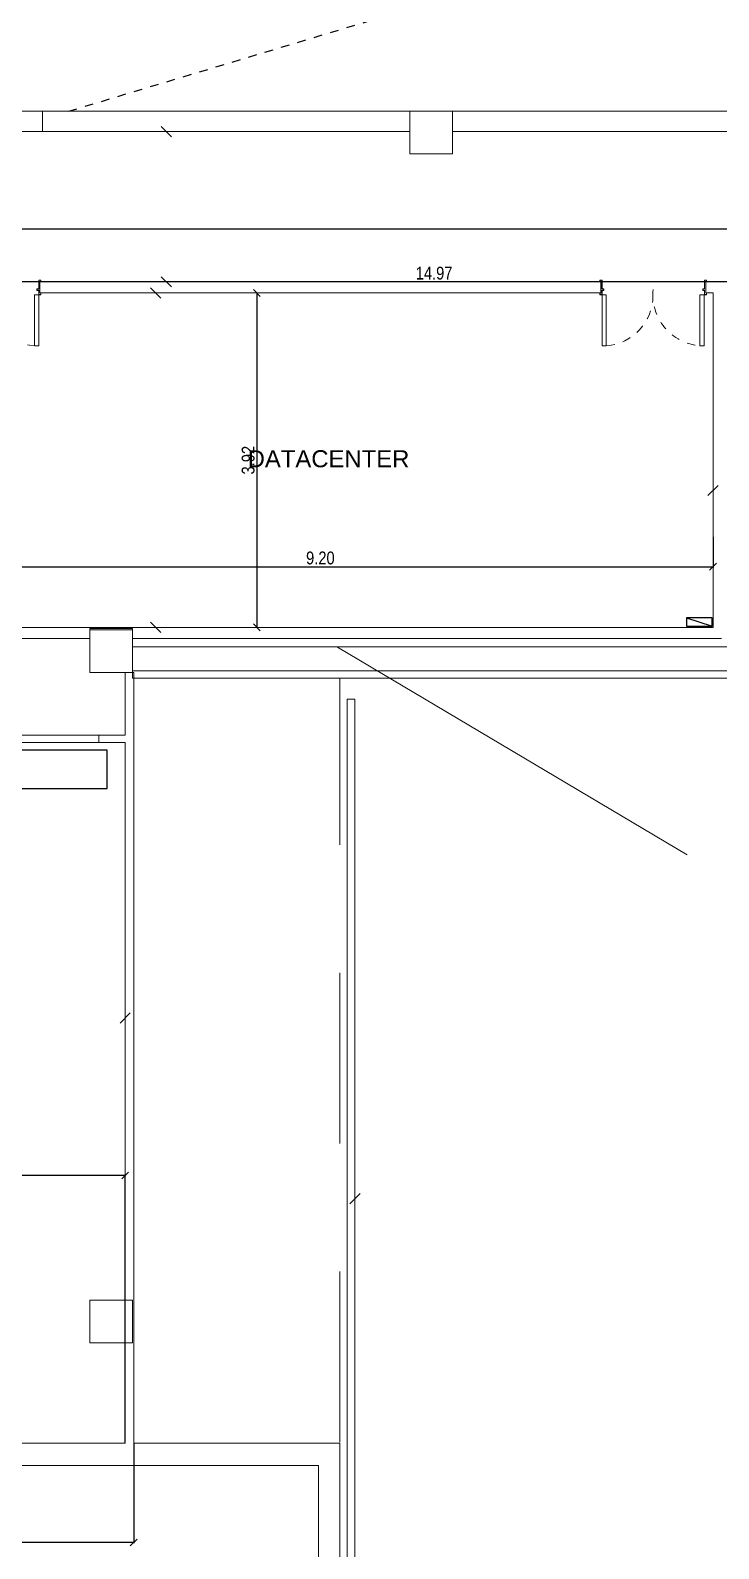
# Model space of a CAD drawing. Header units: millimetres. Extents: x 38 to 139, y 58 to 123.
# Drawn here: x 52.27 to 60.33, y 67.63 to 85.42 of the extents above; entities that cross this region are included whole.
import ezdxf

# ---------------------------------------------------------------- set-up
doc = ezdxf.new("R2010")
doc.units = ezdxf.units.MM
for name, pattern in [('Dash', [3.5, 2, -1.5]), ('Dash 1_16_', [0.003174, 0.001587, -0.001587]), ('Hidden', [7.14375, 4.7625, -2.38125])]:
    doc.linetypes.add(name, pattern=pattern)
for name, color, linetype, lineweight in [('A-----NPP', 7, 'Continuous', 9), ('A-DOORSYM', 7, 'Continuous', 9), ('A-FLOROTM', 7, 'Continuous', 9), ('A-WALL', 7, 'Continuous', 9), ('DIMENSION', 1, 'Continuous', 25), ('S-COLSPRM', 7, 'Continuous', 9)]:
    doc.layers.add(name, color=color, linetype=linetype, lineweight=lineweight)
for name, color, linetype in [('EQ-Móvil', 7, 'Continuous'), ('estructura', 7, 'Continuous'), ('Lineas Proyecciones', 7, 'Hidden'), ('Plano Generales interior', 7, 'Continuous'), ('Sectores', 3, 'Continuous')]:
    doc.layers.add(name, color=color, linetype=linetype)
doc.styles.add('ARIALNARROW', font='ARIALN.TTF')
doc.styles.add('MtXpl_Arial_Unicode_', font='ARIALUNI.ttf')
doc.dimstyles.new('C', dxfattribs={"dimscale": 1.5, "dimtxt": 0.15, "dimasz": 0.08, "dimexe": 0.01, "dimexo": 0, "dimgap": 0.025, "dimtad": 1, "dimzin": 0, "dimdsep": 46, "dimtxsty": 'ARIALNARROW', "dimblk": 'OBLIQUE', "dimcen": 0, "dimclrd": 256, "dimclre": 256, "dimclrt": 256, "dimadec": 0, "dimazin": 0, "dimtfac": 1.666667, "dimtofl": 0, "dimtmove": 0, "dimatfit": 0, "dimldrblk": 'OBLIQUE', "dimfxl": 0.1, "dimtolj": 1, "dimtzin": 0, "dimarcsym": 0})

# ---------------------------------------------------------------- blocks, each defined once
blk = doc.blocks.new('_Oblique')
at = {"layer": 'estructura', "color": 0, "lineweight": -2}
blk.add_line((-0.5, -0.5), (0.5, 0.5), dxfattribs=at)
blk = doc.blocks.new('*D73')
at = {"layer": 'Defpoints', "color": 0}
for p in [(136.763166, 77.831209), (39.523379, 68.622821), (136.763166, 63.52282)]:
    blk.add_point(p, dxfattribs=at)
at = {"layer": 'DIMENSION', "lineweight": -2}
for p, q in [((136.763166, 77.831209), (136.763166, 63.51282)), ((39.523379, 68.622821), (39.523379, 63.51282)), ((39.523379, 63.52282), (136.763166, 63.52282))]:
    blk.add_line(p, q, dxfattribs=at)
at = {"layer": 'DIMENSION', "lineweight": -2, "xscale": 0.08, "yscale": 0.08, "zscale": 0.08, "rotation": 180}
blk.add_blockref('_Oblique', (39.523379, 63.52282), dxfattribs=at)
at = {"layer": 'DIMENSION', "lineweight": -2, "xscale": 0.08, "yscale": 0.08, "zscale": 0.08}
blk.add_blockref('_Oblique', (136.763166, 63.52282), dxfattribs=at)
at = {"layer": 'DIMENSION', "insert": (88.143273, 63.624397), "char_height": 0.15, "attachment_point": 5, "style": 'ARIALNARROW'}
blk.add_mtext('\\A1;97.24', dxfattribs=at)
blk = doc.blocks.new('*D74')
at = {"layer": 'Defpoints', "color": 0}
for p in [(53.478387, 68.868709), (39.523379, 68.603709), (39.523379, 67.703709)]:
    blk.add_point(p, dxfattribs=at)
at = {"layer": 'DIMENSION', "lineweight": -2}
for p, q in [((53.478387, 68.868709), (53.478387, 67.693709)), ((39.523379, 68.603709), (39.523379, 67.693709)), ((53.478387, 67.703709), (39.523379, 67.703709))]:
    blk.add_line(p, q, dxfattribs=at)
at = {"layer": 'DIMENSION', "lineweight": -2, "xscale": 0.08, "yscale": 0.08, "zscale": 0.08, "rotation": 180}
blk.add_blockref('_Oblique', (39.523379, 67.703709), dxfattribs=at)
at = {"layer": 'DIMENSION', "lineweight": -2, "xscale": 0.08, "yscale": 0.08, "zscale": 0.08}
blk.add_blockref('_Oblique', (53.478387, 67.703709), dxfattribs=at)
at = {"layer": 'DIMENSION', "insert": (46.500883, 67.805286), "char_height": 0.15, "attachment_point": 5, "style": 'ARIALNARROW'}
blk.add_mtext('\\A1;13.96', dxfattribs=at)
blk = doc.blocks.new('*D75')
at = {"layer": 'Defpoints', "color": 0}
for p in [(44.52367, 72.002992), (44.52367, 72.002992), (53.378387, 68.868709)]:
    blk.add_point(p, dxfattribs=at)
at = {"layer": 'DIMENSION', "lineweight": -2}
for p, q in [((44.52367, 72.002992), (44.52367, 72.012992)), ((53.378387, 72.002992), (44.52367, 72.002992)), ((53.378387, 68.868709), (53.378387, 72.012992))]:
    blk.add_line(p, q, dxfattribs=at)
at = {"layer": 'DIMENSION', "lineweight": -2, "xscale": 0.08, "yscale": 0.08, "zscale": 0.08, "rotation": 180}
blk.add_blockref('_Oblique', (44.52367, 72.002992), dxfattribs=at)
at = {"layer": 'DIMENSION', "lineweight": -2, "xscale": 0.08, "yscale": 0.08, "zscale": 0.08}
blk.add_blockref('_Oblique', (53.378387, 72.002992), dxfattribs=at)
at = {"layer": 'DIMENSION', "insert": (48.951028, 72.104568), "char_height": 0.15, "attachment_point": 5, "style": 'ARIALNARROW'}
blk.add_mtext('\\A1;8.85', dxfattribs=at)
blk = doc.blocks.new('*D84')
at = {"layer": 'Defpoints', "color": 0}
for p in [(49.513287, 83.973709), (85.888382, 83.695606), (85.888382, 83.095606)]:
    blk.add_point(p, dxfattribs=at)
at = {"layer": 'DIMENSION', "lineweight": -2}
for p, q in [((49.513287, 83.973709), (49.513287, 83.085606)), ((85.888382, 83.695606), (85.888382, 83.085606)), ((49.513287, 83.095606), (85.888382, 83.095606))]:
    blk.add_line(p, q, dxfattribs=at)
at = {"layer": 'DIMENSION', "lineweight": -2, "xscale": 0.08, "yscale": 0.08, "zscale": 0.08, "rotation": 180}
blk.add_blockref('_Oblique', (49.513287, 83.095606), dxfattribs=at)
at = {"layer": 'DIMENSION', "lineweight": -2, "xscale": 0.08, "yscale": 0.08, "zscale": 0.08}
blk.add_blockref('_Oblique', (85.888382, 83.095606), dxfattribs=at)
at = {"layer": 'DIMENSION', "insert": (67.700834, 83.197182), "char_height": 0.15, "attachment_point": 5, "style": 'ARIALNARROW'}
blk.add_mtext('\\A1;36.38', dxfattribs=at)
blk = doc.blocks.new('*D87')
at = {"layer": 'Defpoints', "color": 0}
for p in [(54.920634, 82.34371), (54.920634, 78.425988), (54.920634, 78.425988)]:
    blk.add_point(p, dxfattribs=at)
at = {"layer": 'DIMENSION', "lineweight": -2}
for p, q in [((54.920634, 82.34371), (54.930634, 82.34371)), ((54.920634, 82.34371), (54.920634, 78.425988)), ((54.920634, 78.425988), (54.930634, 78.425988))]:
    blk.add_line(p, q, dxfattribs=at)
at = {"layer": 'DIMENSION', "lineweight": -2, "xscale": 0.08, "yscale": 0.08, "zscale": 0.08}
for p, rotation in [((54.920634, 82.34371), 90), ((54.920634, 78.425988), 270)]:
    blk.add_blockref('_Oblique', p, dxfattribs=dict(at, rotation=rotation))
at = {"layer": 'DIMENSION', "insert": (54.819057, 80.384849), "char_height": 0.15, "attachment_point": 5, "rotation": 90, "style": 'ARIALNARROW'}
blk.add_mtext('\\A1;3.92', dxfattribs=at)
blk = doc.blocks.new('*D88')
at = {"layer": 'Defpoints', "color": 0}
for p in [(60.263382, 79.487291), (51.065882, 79.136299), (60.263382, 79.136299)]:
    blk.add_point(p, dxfattribs=at)
at = {"layer": 'DIMENSION', "lineweight": -2}
for p, q in [((60.263382, 79.487291), (60.263382, 79.126299)), ((51.065882, 79.136299), (51.065882, 79.146299)), ((51.065882, 79.136299), (60.263382, 79.136299))]:
    blk.add_line(p, q, dxfattribs=at)
at = {"layer": 'DIMENSION', "lineweight": -2, "xscale": 0.08, "yscale": 0.08, "zscale": 0.08, "rotation": 180}
blk.add_blockref('_Oblique', (51.065882, 79.136299), dxfattribs=at)
at = {"layer": 'DIMENSION', "lineweight": -2, "xscale": 0.08, "yscale": 0.08, "zscale": 0.08}
blk.add_blockref('_Oblique', (60.263382, 79.136299), dxfattribs=at)
at = {"layer": 'DIMENSION', "insert": (55.664632, 79.237875), "char_height": 0.15, "attachment_point": 5, "style": 'ARIALNARROW'}
blk.add_mtext('\\A1;9.20', dxfattribs=at)
blk = doc.blocks.new('*D96')
at = {"layer": 'Defpoints', "color": 0}
for p in [(49.513287, 83.973709), (49.513287, 82.47371), (64.479482, 82.47371)]:
    blk.add_point(p, dxfattribs=at)
at = {"layer": 'DIMENSION', "lineweight": -2}
for p, q in [((49.513287, 83.973709), (49.513287, 82.46371)), ((64.479482, 82.47371), (49.513287, 82.47371)), ((64.479482, 82.47371), (64.479482, 82.48371))]:
    blk.add_line(p, q, dxfattribs=at)
at = {"layer": 'DIMENSION', "lineweight": -2, "xscale": 0.08, "yscale": 0.08, "zscale": 0.08, "rotation": 180}
blk.add_blockref('_Oblique', (49.513287, 82.47371), dxfattribs=at)
at = {"layer": 'DIMENSION', "lineweight": -2, "xscale": 0.08, "yscale": 0.08, "zscale": 0.08}
blk.add_blockref('_Oblique', (64.479482, 82.47371), dxfattribs=at)
at = {"layer": 'DIMENSION', "insert": (56.996384, 82.575286), "char_height": 0.15, "attachment_point": 5, "style": 'ARIALNARROW'}
blk.add_mtext('\\A1;14.97', dxfattribs=at)

msp = doc.modelspace()

# ---------------------------------------------------------------- linework, layer by layer
at = {"layer": 'A-----NPP', "color": 252, "linetype": 'Hidden'}
msp.add_line((55.866108, 78.193709), (83.286648, 61.891209), dxfattribs=at)
at = {"layer": 'A-----NPP', "color": 252, "linetype": 'Dash'}
msp.add_line((55.891108, 68.878709), (55.891108, 77.831209), dxfattribs=at)
at = {"layer": 'A-DOORSYM', "color": 252}
for p, q in [((52.365882, 82.39371), (52.345882, 82.39371)), ((52.345882, 82.39371), (52.345882, 82.37371)), ((52.345882, 82.37371), (52.365882, 82.37371)), ((52.346882, 82.37471), (52.346882, 82.39271)), ((52.346882, 82.39271), (52.366882, 82.39271)), ((52.366882, 82.37471), (52.346882, 82.37471)), ((52.390882, 82.49371), (52.365882, 82.49371)), ((52.365882, 82.49371), (52.365882, 82.39371)), ((52.365882, 82.37371), (52.365882, 82.32371)), ((52.366882, 82.39271), (52.366882, 82.49271)), ((52.366882, 82.49271), (52.389882, 82.49271)), ((52.366882, 82.32471), (52.366882, 82.37471)), ((52.389882, 82.49271), (52.389882, 82.47371)), ((52.389882, 82.47371), (52.390882, 82.47371)), ((52.390882, 82.47371), (52.390882, 82.49371)), ((58.938382, 82.49371), (58.963382, 82.49371)), ((58.938382, 82.47371), (58.938382, 82.49371)), ((58.939382, 82.47371), (58.938382, 82.47371)), ((58.939382, 82.49271), (58.939382, 82.47371)), ((58.962382, 82.49271), (58.939382, 82.49271)), ((58.962382, 82.39271), (58.962382, 82.49271)), ((58.982382, 82.39271), (58.962382, 82.39271)), ((58.962382, 82.37471), (58.982382, 82.37471)), ((58.962382, 82.32471), (58.962382, 82.37471)), ((58.963382, 82.49371), (58.963382, 82.39371)), ((58.963382, 82.39371), (58.983382, 82.39371)), ((58.963382, 82.37371), (58.963382, 82.32371)), ((58.983382, 82.37371), (58.963382, 82.37371)), ((58.982382, 82.37471), (58.982382, 82.39271)), ((58.983382, 82.39371), (58.983382, 82.37371)), ((60.143382, 82.39371), (60.163382, 82.39371)), ((60.143382, 82.37371), (60.143382, 82.39371)), ((60.163382, 82.37371), (60.143382, 82.37371)), ((60.144382, 82.39271), (60.144382, 82.37471)), ((60.164382, 82.39271), (60.144382, 82.39271)), ((60.144382, 82.37471), (60.164382, 82.37471)), ((60.163382, 82.49371), (60.188382, 82.49371)), ((60.163382, 82.39371), (60.163382, 82.49371)), ((60.163382, 82.32371), (60.163382, 82.37371)), ((60.164382, 82.49271), (60.164382, 82.39271)), ((60.187382, 82.49271), (60.164382, 82.49271)), ((60.164382, 82.37471), (60.164382, 82.32471)), ((60.187382, 82.47371), (60.187382, 82.49271)), ((60.188382, 82.47371), (60.187382, 82.47371)), ((60.188382, 82.49371), (60.188382, 82.47371)), ((52.365882, 82.32371), (52.315882, 82.32371)), ((52.315882, 81.72371), (52.315882, 82.32371)), ((52.365882, 82.32371), (52.365882, 81.72371)), ((52.365882, 82.32371), (52.390882, 82.32371)), ((52.389882, 82.32471), (52.366882, 82.32471)), ((52.390882, 82.34371), (52.389882, 82.34371)), ((52.389882, 82.34371), (52.389882, 82.32471)), ((52.390882, 82.32371), (52.390882, 82.34371)), ((58.938382, 82.34371), (58.939382, 82.34371)), ((58.938382, 82.32371), (58.938382, 82.34371)), ((58.963382, 82.32371), (58.938382, 82.32371)), ((58.939382, 82.34371), (58.939382, 82.32471)), ((58.939382, 82.32471), (58.962382, 82.32471)), ((58.963382, 82.32371), (59.013382, 82.32371)), ((58.963382, 82.32371), (58.963382, 81.72371)), ((59.013382, 81.72371), (59.013382, 82.32371)), ((60.107501, 82.32371), (60.107501, 81.72371)), ((60.157501, 82.32371), (60.107501, 82.32371)), ((60.157501, 81.72371), (60.157501, 82.32371)), ((60.188382, 82.32371), (60.163382, 82.32371)), ((60.164382, 82.32471), (60.187382, 82.32471)), ((60.187382, 82.34371), (60.188382, 82.34371)), ((60.187382, 82.32471), (60.187382, 82.34371)), ((60.188382, 82.34371), (60.188382, 82.32371)), ((52.365882, 81.72371), (52.315882, 81.72371)), ((58.963382, 81.72371), (59.013382, 81.72371)), ((60.107501, 81.72371), (60.157501, 81.72371))]:
    msp.add_line(p, q, dxfattribs=at)
at = {"layer": 'A-DOORSYM', "color": 252, "linetype": 'Dash 1_16_'}
for centre, radius, start, end in [((60.160126, 82.32366), 0.602254, 174.281597, 264.98708), ((52.361056, 82.313343), 0.591361, 180, 265.618927), ((58.968208, 82.313343), 0.591361, 274.381073, 0)]:
    msp.add_arc(centre, radius, start, end, dxfattribs=at)
at = {"layer": 'A-FLOROTM', "color": 252}
msp.add_line((53.463387, 78.195988), (62.383382, 78.195988), dxfattribs=at)
at = {"layer": 'A-WALL', "color": 252, "lineweight": 18}
for p, q in [((52.717114, 84.473709), (50.870166, 84.473709)), ((52.402114, 84.473709), (52.409614, 84.473709)), ((52.409614, 84.473709), (52.409614, 84.233709)), ((52.652114, 84.473709), (52.467114, 84.473709)), ((56.713382, 84.473709), (52.717114, 84.473709)), ((56.713382, 84.233709), (56.713382, 84.473709)), ((69.213382, 84.473709), (57.213382, 84.473709)), ((57.213382, 84.473709), (57.213382, 84.233709)), ((51.155737, 84.233709), (52.834719, 84.233709)), ((52.409614, 84.233709), (56.713382, 84.233709)), ((57.213382, 84.233709), (69.213382, 84.233709)), ((58.948382, 82.47371), (52.380882, 82.47371)), ((52.380882, 82.47371), (52.380882, 82.34371)), ((58.948382, 82.34371), (58.948382, 82.47371)), ((60.393382, 82.47371), (60.178382, 82.47371)), ((60.178382, 82.47371), (60.178382, 82.34371)), ((52.380882, 82.34371), (58.948382, 82.34371)), ((60.178382, 82.34371), (60.263382, 82.34371)), ((60.263382, 82.34371), (60.263382, 78.425988)), ((51.050882, 78.295988), (52.963387, 78.295988)), ((60.263382, 78.425988), (51.065882, 78.425988)), ((52.963387, 78.295988), (52.963387, 78.410988)), ((52.963387, 78.410988), (53.463387, 78.410988)), ((53.463387, 78.410988), (53.463387, 78.295988)), ((53.463387, 78.295988), (60.363382, 78.295988)), ((53.463387, 77.916209), (53.463387, 77.831209)), ((85.953387, 77.916209), (53.463387, 77.916209)), ((53.478387, 77.895988), (53.378387, 77.895988)), ((53.378387, 77.895988), (53.378387, 77.161209)), ((53.463387, 77.831209), (86.469887, 77.831209)), ((53.478387, 68.868709), (53.478387, 77.895988)), ((55.976887, 77.584613), (55.976887, 62.493709)), ((56.069887, 77.584613), (55.976887, 77.584613)), ((56.069887, 62.493709), (56.069887, 77.584613)), ((49.43626, 77.076209), (53.070882, 77.076209)), ((53.070882, 77.161209), (51.050882, 77.161209)), ((53.070882, 77.076209), (53.070882, 77.161209)), ((53.378387, 77.161209), (53.070882, 77.161209)), ((53.070882, 77.161209), (53.070882, 77.076209)), ((53.070882, 77.076209), (53.378387, 77.076209)), ((53.378387, 77.076209), (53.378387, 68.868709)), ((53.378387, 68.868709), (50.49367, 68.868709)), ((55.891108, 68.868709), (53.478387, 68.868709)), ((55.891108, 61.906209), (55.891108, 68.868709)), ((50.49367, 68.603709), (55.641108, 68.603709)), ((55.641108, 68.603709), (55.641108, 61.656209))]:
    msp.add_line(p, q, dxfattribs=at)
at = {"layer": 'EQ-Móvil', "color": 252}
for p, q in [((53.167866, 76.987261), (51.367866, 76.987261)), ((53.167866, 76.537261), (53.167866, 76.987261)), ((51.367866, 76.537261), (53.167866, 76.537261))]:
    msp.add_line(p, q, dxfattribs=at)
at = {"layer": 'estructura', "color": 252, "lineweight": -2}
for p, q in [((53.920252, 84.173709), (53.800252, 84.293709)), ((53.794392, 82.28371), (53.674392, 82.40371)), ((53.800252, 82.53371), (53.920252, 82.41371)), ((60.203382, 79.969461), (60.323382, 80.089461)), ((60.203382, 79.969461), (60.323382, 80.089461)), ((53.674392, 78.485988), (53.794392, 78.365988)), ((53.318387, 73.788895), (53.438387, 73.908895)), ((56.129887, 71.792741), (56.009887, 71.672741))]:
    msp.add_line(p, q, dxfattribs=at)
at = {"layer": 'Lineas Proyecciones', "color": 252, "linetype": 'Hidden', "ltscale": 0.00015}
msp.add_line((52.717114, 84.473709), (131.713382, 108.233709), dxfattribs=at)
at = {"layer": 'Plano Generales interior', "color": 252}
for p, q in [((59.951587, 78.53821), (59.951587, 78.43821)), ((60.251587, 78.53821), (59.951587, 78.53821)), ((59.951587, 78.53821), (60.251587, 78.43821)), ((60.251587, 78.43821), (60.251587, 78.53821)), ((59.951587, 78.43821), (60.251587, 78.43821))]:
    msp.add_line(p, q, dxfattribs=at)
at = {"layer": 'S-COLSPRM', "color": 252}
for p, q in [((57.213382, 84.473709), (56.713382, 84.473709)), ((56.713382, 84.473709), (56.713382, 83.973709)), ((57.213382, 83.973709), (57.213382, 84.473709)), ((56.713382, 83.973709), (57.213382, 83.973709)), ((53.463387, 78.395988), (52.963387, 78.395988)), ((52.963387, 78.395988), (52.963387, 77.895988)), ((53.463387, 77.895988), (53.463387, 78.395988)), ((52.963387, 77.895988), (53.463387, 77.895988)), ((53.463387, 70.543709), (52.963387, 70.543709)), ((52.963387, 70.543709), (52.963387, 70.043709)), ((53.463387, 70.043709), (53.463387, 70.543709)), ((52.963387, 70.043709), (53.463387, 70.043709))]:
    msp.add_line(p, q, dxfattribs=at)

# ---------------------------------------------------------------- texts
at = {"layer": 'Sectores', "style": 'MtXpl_Arial_Unicode_'}
msp.add_text('DATACENTER', height=0.2, dxfattribs=at).set_placement((54.8133, 80.301402))

# ---------------------------------------------------------------- dimensions: what is measured, and where the dimension line sits
at = {"layer": 'DIMENSION'}
for base, p1, p2, picture, middle in [((85.888382, 83.095606), (49.513287, 83.973709), (85.888382, 83.695606), '*D84', (67.700834, 83.197182)), ((49.513287, 82.47371), (64.479482, 82.47371), (49.513287, 83.973709), '*D96', (56.996384, 82.575286)), ((60.263382, 79.136299), (51.065882, 79.136299), (60.263382, 79.487291), '*D88', (55.664632, 79.237875)), ((136.763166, 63.52282), (39.523379, 68.622821), (136.763166, 77.831209), '*D73', (88.143273, 63.624397)), ((44.52367, 72.002992), (53.378387, 68.868709), (44.52367, 72.002992), '*D75', (48.951028, 72.104568)), ((39.523379, 67.703709), (53.478387, 68.868709), (39.523379, 68.603709), '*D74', (46.500883, 67.805286))]:
    dim = msp.add_linear_dim(base=base, p1=p1, p2=p2, dimstyle='C', override={"dimscale": 1, "dimlfac": 1, "dimtxsty": 'ARIALNARROW', "dimtolj": 1}, dxfattribs=at)
    dim.commit()
    dim.dimension.update_dxf_attribs({"geometry": picture, "text_midpoint": middle})
dim = msp.add_linear_dim(base=(54.920634, 78.425988), p1=(54.920634, 82.34371), p2=(54.920634, 78.425988), angle=270, dimstyle='C', override={"dimscale": 1, "dimlfac": 1, "dimtxsty": 'ARIALNARROW', "dimtolj": 1}, dxfattribs=at)
dim.commit()
dim.dimension.update_dxf_attribs({"geometry": '*D87', "text_midpoint": (54.819057, 80.384849)})

doc.saveas('drawing.dxf')
